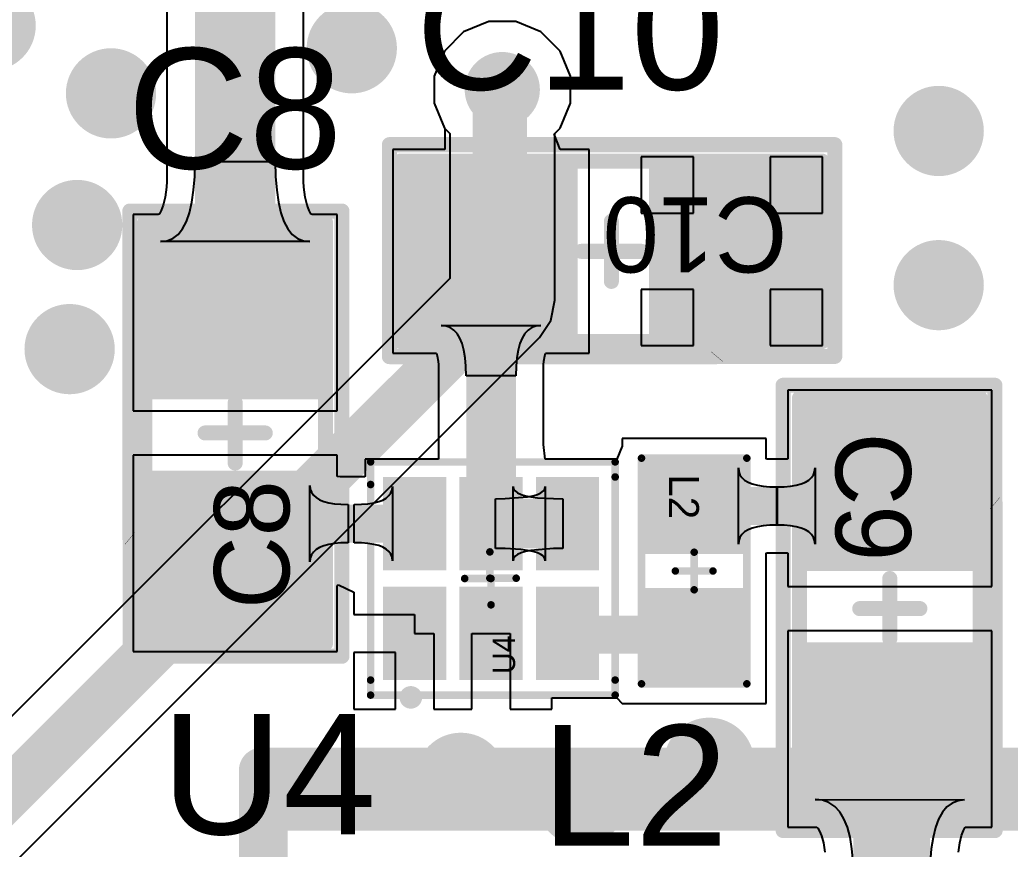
# Model space of a CAD drawing. Header units: millimetres. Extents: x -0.02 to 2.02, y -0.29 to 0.8.
# Drawn here: x 1.6169 to 1.876, y 0.3182 to 0.5353 of the extents above; entities that cross this region are included whole.
import ezdxf

# ---------------------------------------------------------------- set-up
doc = ezdxf.new("R2010")
doc.units = ezdxf.units.MM
doc.header["$MEASUREMENT"] = 0
for name, color, linetype in [('BottomLayer', 5, 'Continuous'), ('Mechanical3', 76, 'Continuous'), ('Mechanical5', 56, 'Continuous'), ('TopLayer', 1, 'Continuous'), ('TopOverlay', 2, 'Continuous'), ('TopPaste', 8, 'Continuous'), ('TopSolder', 216, 'Continuous'), ('ViaHoleLayer', 16, 'Continuous')]:
    doc.layers.add(name, color=color, linetype=linetype)
doc.styles.add('Arial', font='arial.ttf', dxfattribs={"height": 0.2})

# ---------------------------------------------------------------- blocks, each defined once
blk = doc.blocks.new('6_WFDFN_1')
at = {"layer": 'TopLayer'}
for points in [[(-0.02421, 0.02591), (-0.00453, 0.02591), (-0.00453, 0.01409), (-0.02421, 0.01409)], [(0.00453, 0.02591), (0.02421, 0.02591), (0.02421, 0.01409), (0.00453, 0.01409)], [(-0.02421, 0.00591), (-0.00453, 0.00591), (-0.00453, -0.00591), (-0.02421, -0.00591)], [(0.00453, 0.00591), (0.02421, 0.00591), (0.02421, -0.00591), (0.00453, -0.00591)], [(-0.02421, -0.01409), (-0.00453, -0.01409), (-0.00453, -0.02591), (-0.02421, -0.02591)], [(0.00453, -0.01409), (0.02421, -0.01409), (0.02421, -0.02591), (0.00453, -0.02591)]]:
    blk.add_hatch(color=1, dxfattribs=at).paths.add_polyline_path(points)
at = {"layer": 'TopPaste'}
for points in [[(-0.02421, 0.02591), (-0.00453, 0.02591), (-0.00453, 0.01409), (-0.02421, 0.01409)], [(0.00453, 0.02591), (0.02421, 0.02591), (0.02421, 0.01409), (0.00453, 0.01409)], [(-0.02421, 0.00591), (-0.00453, 0.00591), (-0.00453, -0.00591), (-0.02421, -0.00591)], [(0.00453, 0.00591), (0.02421, 0.00591), (0.02421, -0.00591), (0.00453, -0.00591)], [(-0.02421, -0.01409), (-0.00453, -0.01409), (-0.00453, -0.02591), (-0.02421, -0.02591)], [(0.00453, -0.01409), (0.02421, -0.01409), (0.02421, -0.02591), (0.00453, -0.02591)]]:
    blk.add_hatch(color=8, dxfattribs=at).paths.add_polyline_path(points)
at = {"layer": 'TopSolder'}
for points in [[(-0.02657, 0.02827), (-0.00217, 0.02827), (-0.00217, 0.01173), (-0.02657, 0.01173)], [(0.00217, 0.02827), (0.02657, 0.02827), (0.02657, 0.01173), (0.00217, 0.01173)], [(-0.02657, 0.00827), (-0.00217, 0.00827), (-0.00217, -0.00827), (-0.02657, -0.00827)], [(0.00217, 0.00827), (0.02657, 0.00827), (0.02657, -0.00827), (0.00217, -0.00827)], [(-0.02657, -0.01173), (-0.00217, -0.01173), (-0.00217, -0.02827), (-0.02657, -0.02827)], [(0.00217, -0.01173), (0.02657, -0.01173), (0.02657, -0.02827), (0.00217, -0.02827)]]:
    blk.add_hatch(color=216, dxfattribs=at).paths.add_polyline_path(points)
at = {"layer": 'Mechanical3', "const_width": 0.00197}
for points in [[(-0.03051, 0.0315), (0.03051, 0.0315)], [(-0.03051, 0.0315), (-0.03051, -0.03248)], [(0.03051, 0.0315), (0.03051, -0.03248)], [(0, 0.00689), (0, 0)], [(-0.00689, 0), (0, 0)], [(0.00008, 0.0003), (0.00008, -0.00659)], [(0.00008, 0.0003), (0.00697, 0.0003)], [(-0.03051, -0.03248), (0.03051, -0.03248)]]:
    blk.add_lwpolyline(points, dxfattribs=at)
at = {"layer": 'Mechanical3', "const_width": 0.000984}
for points in [[(-0.031, 0.0315, 1), (-0.03002, 0.0315, 1)], [(-0.031, 0.0315, 1), (-0.03002, 0.0315, 1)], [(0.03002, 0.0315, 1), (0.031, 0.0315, 1)], [(0.03002, 0.0315, 1), (0.031, 0.0315, 1)], [(-0.00049, 0.00689, 1), (0.00049, 0.00689, 1)], [(-0.00738, 0, 1), (-0.0064, 0, 1)], [(-0.00049, 0, 1), (0.00049, 0, 1)], [(-0.00049, 0, 1), (0.00049, 0, 1)], [(-0.00041, 0.0003, 1), (0.00058, 0.0003, 1)], [(-0.00041, 0.0003, 1), (0.00058, 0.0003, 1)], [(0.00648, 0.0003, 1), (0.00747, 0.0003, 1)], [(-0.00041, -0.00659, 1), (0.00058, -0.00659, 1)], [(-0.031, -0.03248, 1), (-0.03002, -0.03248, 1)], [(-0.031, -0.03248, 1), (-0.03002, -0.03248, 1)], [(0.03002, -0.03248, 1), (0.031, -0.03248, 1)], [(0.03002, -0.03248, 1), (0.031, -0.03248, 1)]]:
    blk.add_lwpolyline(points, format="xyb", close=True, dxfattribs=at)
at = {"layer": 'Mechanical5', "const_width": 0.00197}
for points in [[(-0.03051, 0.0315), (0.03051, 0.0315)], [(-0.03051, 0.0315), (-0.03051, -0.03248)], [(0.03051, 0.0315), (0.03051, -0.03248)], [(-0.03051, -0.03248), (0.03051, -0.03248)]]:
    blk.add_lwpolyline(points, dxfattribs=at)
at = {"layer": 'Mechanical5', "const_width": 0.000984}
for points in [[(-0.031, 0.0315, 1), (-0.03002, 0.0315, 1)], [(-0.031, 0.0315, 1), (-0.03002, 0.0315, 1)], [(0.03002, 0.0315, 1), (0.031, 0.0315, 1)], [(0.03002, 0.0315, 1), (0.031, 0.0315, 1)], [(-0.031, -0.03248, 1), (-0.03002, -0.03248, 1)], [(-0.031, -0.03248, 1), (-0.03002, -0.03248, 1)], [(0.03002, -0.03248, 1), (0.031, -0.03248, 1)], [(0.03002, -0.03248, 1), (0.031, -0.03248, 1)]]:
    blk.add_lwpolyline(points, format="xyb", close=True, dxfattribs=at)
at = {"layer": 'TopOverlay', "const_width": 0.00197}
for points in [[(-0.02657, 0.0315), (0.02461, 0.0315)], [(-0.02657, -0.03248), (0.02657, -0.03248)]]:
    blk.add_lwpolyline(points, dxfattribs=at)
at = {"layer": 'TopOverlay'}
for points, const_width in [([(-0.02707, 0.0315, 1), (-0.02608, 0.0315, 1)], 0.000984), ([(0.02411, 0.0315, 1), (0.0251, 0.0315, 1)], 0.000984), ([(-0.03012, 0.02098, 1), (-0.03209, 0.02098, 1)], 0.00394), ([(-0.03307, 0.02098, 1), (-0.0311, 0.02098, 1)], 0.00197), ([(-0.0311, 0.02098, 1), (-0.02913, 0.02098, 1)], 0.00197), ([(-0.02707, -0.03248, 1), (-0.02608, -0.03248, 1)], 0.000984), ([(0.02608, -0.03248, 1), (0.02707, -0.03248, 1)], 0.000984)]:
    blk.add_lwpolyline(points, format="xyb", close=True, dxfattribs=dict(at, const_width=const_width))
at = {"layer": 'Mechanical5'}
blk.add_text('U4', height=0.005906, dxfattribs=at).set_placement((-0.025, -0.0063))
blk = doc.blocks.new('CONN_SMA_2')
at = {"layer": 'Mechanical3', "const_width": 0.01181}
for points in [[(-0.16437, 0.16535), (0.16437, 0.16535)], [(-0.16437, -0.16437), (-0.16437, 0.16535)]]:
    blk.add_lwpolyline(points, dxfattribs=at)
at = {"layer": 'Mechanical3', "const_width": 0.00591}
blk.add_lwpolyline([(-0.16732, 0.16535, 1), (-0.16142, 0.16535, 1)], format="xyb", close=True, dxfattribs=at)
blk.add_lwpolyline([(-0.16732, 0.16535, 1), (-0.16142, 0.16535, 1)], format="xyb", close=True, dxfattribs=at)
at = {"layer": 'Mechanical5', "const_width": 0.01181}
for points in [[(-0.16535, 0.1752), (0.16437, 0.1752)], [(-0.16535, -0.44882), (-0.16535, 0.1752)]]:
    blk.add_lwpolyline(points, dxfattribs=at)
at = {"layer": 'Mechanical5', "const_width": 0.00591}
blk.add_lwpolyline([(-0.16831, 0.1752, 1), (-0.1624, 0.1752, 1)], format="xyb", close=True, dxfattribs=at)
blk.add_lwpolyline([(-0.16831, 0.1752, 1), (-0.1624, 0.1752, 1)], format="xyb", close=True, dxfattribs=at)
blk = doc.blocks.new('IND_0402_3')
at = {"layer": 'TopLayer'}
for points in [[(-0.02764, 0.01181), (-0.00638, 0.01181), (-0.00638, -0.01181), (-0.02764, -0.01181)], [(0.00638, 0.01181), (0.02764, 0.01181), (0.02764, -0.01181), (0.00638, -0.01181)]]:
    blk.add_hatch(color=1, dxfattribs=at).paths.add_polyline_path(points)
at = {"layer": 'TopPaste'}
for points in [[(-0.02764, 0.01181), (-0.00638, 0.01181), (-0.00638, -0.01181), (-0.02764, -0.01181)], [(0.00638, 0.01181), (0.02764, 0.01181), (0.02764, -0.01181), (0.00638, -0.01181)]]:
    blk.add_hatch(color=8, dxfattribs=at).paths.add_polyline_path(points)
at = {"layer": 'TopSolder'}
for points in [[(-0.02961, 0.01378), (-0.00441, 0.01378), (-0.00441, -0.01378), (-0.02961, -0.01378)], [(0.00441, 0.01378), (0.02961, 0.01378), (0.02961, -0.01378), (0.00441, -0.01378)]]:
    blk.add_hatch(color=216, dxfattribs=at).paths.add_polyline_path(points)
at = {"layer": 'Mechanical3', "const_width": 0.00197}
for points in [[(-0.02953, -0.01378), (-0.02953, 0.01378)], [(0.02953, 0.01378), (-0.02953, 0.01378)], [(0.02953, -0.01378), (0.02953, 0.01378)], [(0, -0.00492), (0, 0.00492)], [(0.00492, 0), (-0.00492, 0)], [(0.02953, -0.01378), (-0.02953, -0.01378)]]:
    blk.add_lwpolyline(points, dxfattribs=at)
at = {"layer": 'Mechanical3', "const_width": 0.000984}
for points in [[(-0.03002, 0.01378, 1), (-0.02904, 0.01378, 1)], [(-0.03002, 0.01378, 1), (-0.02904, 0.01378, 1)], [(0.02904, 0.01378, 1), (0.03002, 0.01378, 1)], [(0.02904, 0.01378, 1), (0.03002, 0.01378, 1)], [(-0.00049, 0.00492, 1), (0.00049, 0.00492, 1)], [(-0.00541, 0, 1), (-0.00443, 0, 1)], [(0.00443, 0, 1), (0.00541, 0, 1)], [(-0.00049, -0.00492, 1), (0.00049, -0.00492, 1)], [(-0.03002, -0.01378, 1), (-0.02904, -0.01378, 1)], [(-0.03002, -0.01378, 1), (-0.02904, -0.01378, 1)], [(0.02904, -0.01378, 1), (0.03002, -0.01378, 1)], [(0.02904, -0.01378, 1), (0.03002, -0.01378, 1)]]:
    blk.add_lwpolyline(points, format="xyb", close=True, dxfattribs=at)
at = {"layer": 'Mechanical5', "const_width": 0.00197}
for points in [[(0.02953, 0.01378), (-0.02953, 0.01378)], [(-0.02953, -0.01378), (-0.02953, 0.01378)], [(0.02953, -0.01378), (0.02953, 0.01378)], [(0.02953, -0.01378), (-0.02953, -0.01378)]]:
    blk.add_lwpolyline(points, dxfattribs=at)
at = {"layer": 'Mechanical5', "const_width": 0.000984}
for points in [[(-0.03002, 0.01378, 1), (-0.02904, 0.01378, 1)], [(-0.03002, 0.01378, 1), (-0.02904, 0.01378, 1)], [(0.02904, 0.01378, 1), (0.03002, 0.01378, 1)], [(0.02904, 0.01378, 1), (0.03002, 0.01378, 1)], [(-0.03002, -0.01378, 1), (-0.02904, -0.01378, 1)], [(-0.03002, -0.01378, 1), (-0.02904, -0.01378, 1)], [(0.02904, -0.01378, 1), (0.03002, -0.01378, 1)], [(0.02904, -0.01378, 1), (0.03002, -0.01378, 1)]]:
    blk.add_lwpolyline(points, format="xyb", close=True, dxfattribs=at)
at = {"layer": 'Mechanical5'}
blk.add_text('L2', height=0.007874, dxfattribs=at).set_placement((-0.02528, -0.00663))
blk = doc.blocks.new('CAP_CER_0603_4')
at = {"layer": 'TopLayer'}
for points in [[(-0.0502, 0.01969), (-0.0128, 0.01969), (-0.0128, -0.01969), (-0.0502, -0.01969)], [(0.0128, 0.01969), (0.0502, 0.01969), (0.0502, -0.01969), (0.0128, -0.01969)]]:
    blk.add_hatch(color=1, dxfattribs=at).paths.add_polyline_path(points)
at = {"layer": 'TopPaste'}
for points in [[(-0.0502, 0.01969), (-0.0128, 0.01969), (-0.0128, -0.01969), (-0.0502, -0.01969)], [(0.0128, 0.01969), (0.0502, 0.01969), (0.0502, -0.01969), (0.0128, -0.01969)]]:
    blk.add_hatch(color=8, dxfattribs=at).paths.add_polyline_path(points)
at = {"layer": 'TopSolder'}
for points in [[(0.0088, 0.02369), (0.0542, 0.02369), (0.0542, -0.02369), (0.0088, -0.02369)], [(-0.05315, 0.02264), (-0.00984, 0.02264), (-0.00984, -0.02264), (-0.05315, -0.02264)]]:
    blk.add_hatch(color=216, dxfattribs=at).paths.add_polyline_path(points)
at = {"layer": 'Mechanical3', "const_width": 0.00394}
for points in [[(0.05512, 0.02362), (-0.05512, 0.02362)], [(-0.05512, 0.02362), (-0.05512, -0.02362)], [(0.05512, 0.02362), (0.05512, -0.02362)], [(0, 0.00787), (0, -0.00787)], [(0.00787, 0), (-0.00787, 0)], [(0.05512, -0.02362), (-0.05512, -0.02362)]]:
    blk.add_lwpolyline(points, dxfattribs=at)
at = {"layer": 'Mechanical3', "const_width": 0.00197}
for points in [[(-0.0561, 0.02362, 1), (-0.05413, 0.02362, 1)], [(-0.0561, 0.02362, 1), (-0.05413, 0.02362, 1)], [(0.05413, 0.02362, 1), (0.0561, 0.02362, 1)], [(0.05413, 0.02362, 1), (0.0561, 0.02362, 1)], [(-0.00098, 0.00787, 1), (0.00098, 0.00787, 1)], [(-0.00886, 0, 1), (-0.00689, 0, 1)], [(0.00689, 0, 1), (0.00886, 0, 1)], [(-0.00098, -0.00787, 1), (0.00098, -0.00787, 1)], [(-0.0561, -0.02362, 1), (-0.05413, -0.02362, 1)], [(-0.0561, -0.02362, 1), (-0.05413, -0.02362, 1)], [(0.05413, -0.02362, 1), (0.0561, -0.02362, 1)], [(0.05413, -0.02362, 1), (0.0561, -0.02362, 1)]]:
    blk.add_lwpolyline(points, format="xyb", close=True, dxfattribs=at)
at = {"layer": 'Mechanical5', "const_width": 0.00394}
for points in [[(0.05512, 0.02362), (-0.05512, 0.02362)], [(-0.05512, 0.02362), (-0.05512, -0.02362)], [(0.05512, 0.02362), (0.05512, -0.02362)], [(0.05512, -0.02362), (-0.05512, -0.02362)]]:
    blk.add_lwpolyline(points, dxfattribs=at)
at = {"layer": 'Mechanical5', "const_width": 0.00197}
for points in [[(-0.0561, 0.02362, 1), (-0.05413, 0.02362, 1)], [(-0.0561, 0.02362, 1), (-0.05413, 0.02362, 1)], [(0.05413, 0.02362, 1), (0.0561, 0.02362, 1)], [(0.05413, 0.02362, 1), (0.0561, 0.02362, 1)], [(-0.0561, -0.02362, 1), (-0.05413, -0.02362, 1)], [(-0.0561, -0.02362, 1), (-0.05413, -0.02362, 1)], [(0.05413, -0.02362, 1), (0.0561, -0.02362, 1)], [(0.05413, -0.02362, 1), (0.0561, -0.02362, 1)]]:
    blk.add_lwpolyline(points, format="xyb", close=True, dxfattribs=at)
at = {"layer": 'TopOverlay', "const_width": 0.00394}
for points in [[(-0.05844, 0.0275), (-0.05844, -0.02792)], [(-0.02761, 0.0275), (-0.05844, 0.0275)], [(-0.02756, 0.02756), (-0.02761, 0.0275)], [(0.02756, 0.02756), (-0.02756, 0.02756)], [(0.05807, 0.02756), (0.02756, 0.02756)], [(0.05807, 0.02756), (0.05807, -0.02792)], [(0.05807, -0.02792), (-0.05844, -0.02792)]]:
    blk.add_lwpolyline(points, dxfattribs=at)
at = {"layer": 'TopOverlay', "const_width": 0.00197}
for points in [[(-0.05943, 0.0275, 1), (-0.05746, 0.0275, 1)], [(-0.05943, 0.0275, 1), (-0.05746, 0.0275, 1)], [(-0.0286, 0.0275, 1), (-0.02663, 0.0275, 1)], [(-0.0286, 0.0275, 1), (-0.02663, 0.0275, 1)], [(-0.02854, 0.02756, 1), (-0.02657, 0.02756, 1)], [(-0.02854, 0.02756, 1), (-0.02657, 0.02756, 1)], [(0.02657, 0.02756, 1), (0.02854, 0.02756, 1)], [(0.02657, 0.02756, 1), (0.02854, 0.02756, 1)], [(0.05709, 0.02756, 1), (0.05906, 0.02756, 1)], [(0.05709, 0.02756, 1), (0.05906, 0.02756, 1)], [(-0.05943, -0.02792, 1), (-0.05746, -0.02792, 1)], [(-0.05943, -0.02792, 1), (-0.05746, -0.02792, 1)], [(0.05709, -0.02792, 1), (0.05906, -0.02792, 1)], [(0.05709, -0.02792, 1), (0.05906, -0.02792, 1)]]:
    blk.add_lwpolyline(points, format="xyb", close=True, dxfattribs=at)
at = {"layer": 'Mechanical5'}
blk.add_text('C10', height=0.019685, dxfattribs=at).set_placement((-0.04605, -0.01417))
blk = doc.blocks.new('CAP_CER_0603_5')
at = {"layer": 'TopLayer'}
for points in [[(-0.0502, 0.01969), (-0.0128, 0.01969), (-0.0128, -0.01969), (-0.0502, -0.01969)], [(0.0128, 0.01969), (0.0502, 0.01969), (0.0502, -0.01969), (0.0128, -0.01969)]]:
    blk.add_hatch(color=1, dxfattribs=at).paths.add_polyline_path(points)
at = {"layer": 'TopPaste'}
for points in [[(-0.0502, 0.01969), (-0.0128, 0.01969), (-0.0128, -0.01969), (-0.0502, -0.01969)], [(0.0128, 0.01969), (0.0502, 0.01969), (0.0502, -0.01969), (0.0128, -0.01969)]]:
    blk.add_hatch(color=8, dxfattribs=at).paths.add_polyline_path(points)
at = {"layer": 'TopSolder'}
for points in [[(0.0088, 0.02369), (0.0542, 0.02369), (0.0542, -0.02369), (0.0088, -0.02369)], [(-0.05315, 0.02264), (-0.00984, 0.02264), (-0.00984, -0.02264), (-0.05315, -0.02264)]]:
    blk.add_hatch(color=216, dxfattribs=at).paths.add_polyline_path(points)
at = {"layer": 'Mechanical3', "const_width": 0.00394}
for points in [[(0.05512, 0.02362), (-0.05512, 0.02362)], [(-0.05512, -0.02362), (-0.05512, 0.02362)], [(0.05512, -0.02362), (0.05512, 0.02362)], [(0, -0.00787), (0, 0.00787)], [(0.00787, 0), (-0.00787, 0)], [(0.05512, -0.02362), (-0.05512, -0.02362)]]:
    blk.add_lwpolyline(points, dxfattribs=at)
at = {"layer": 'Mechanical3', "const_width": 0.00197}
for points in [[(-0.0561, 0.02362, 1), (-0.05413, 0.02362, 1)], [(-0.0561, 0.02362, 1), (-0.05413, 0.02362, 1)], [(0.05413, 0.02362, 1), (0.0561, 0.02362, 1)], [(0.05413, 0.02362, 1), (0.0561, 0.02362, 1)], [(-0.00098, 0.00787, 1), (0.00098, 0.00787, 1)], [(-0.00886, 0, 1), (-0.00689, 0, 1)], [(0.00689, 0, 1), (0.00886, 0, 1)], [(-0.00098, -0.00787, 1), (0.00098, -0.00787, 1)], [(-0.0561, -0.02362, 1), (-0.05413, -0.02362, 1)], [(-0.0561, -0.02362, 1), (-0.05413, -0.02362, 1)], [(0.05413, -0.02362, 1), (0.0561, -0.02362, 1)], [(0.05413, -0.02362, 1), (0.0561, -0.02362, 1)]]:
    blk.add_lwpolyline(points, format="xyb", close=True, dxfattribs=at)
at = {"layer": 'Mechanical5', "const_width": 0.00394}
for points in [[(0.05512, 0.02362), (-0.05512, 0.02362)], [(-0.05512, -0.02362), (-0.05512, 0.02362)], [(0.05512, -0.02362), (0.05512, 0.02362)], [(0.05512, -0.02362), (-0.05512, -0.02362)]]:
    blk.add_lwpolyline(points, dxfattribs=at)
at = {"layer": 'Mechanical5', "const_width": 0.00197}
for points in [[(-0.0561, 0.02362, 1), (-0.05413, 0.02362, 1)], [(-0.0561, 0.02362, 1), (-0.05413, 0.02362, 1)], [(0.05413, 0.02362, 1), (0.0561, 0.02362, 1)], [(0.05413, 0.02362, 1), (0.0561, 0.02362, 1)], [(-0.0561, -0.02362, 1), (-0.05413, -0.02362, 1)], [(-0.0561, -0.02362, 1), (-0.05413, -0.02362, 1)], [(0.05413, -0.02362, 1), (0.0561, -0.02362, 1)], [(0.05413, -0.02362, 1), (0.0561, -0.02362, 1)]]:
    blk.add_lwpolyline(points, format="xyb", close=True, dxfattribs=at)
at = {"layer": 'TopOverlay', "const_width": 0.00394}
for points in [[(-0.05844, -0.02792), (-0.05844, 0.0275)], [(-0.02761, 0.0275), (-0.05844, 0.0275)], [(-0.02761, 0.0275), (-0.02756, 0.02756)], [(0.02756, 0.02756), (-0.02756, 0.02756)], [(0.05807, 0.02756), (0.02756, 0.02756)], [(0.05807, -0.02792), (0.05807, 0.02756)], [(0.05807, -0.02792), (-0.05844, -0.02792)]]:
    blk.add_lwpolyline(points, dxfattribs=at)
at = {"layer": 'TopOverlay', "const_width": 0.00197}
for points in [[(-0.05943, 0.0275, 1), (-0.05746, 0.0275, 1)], [(-0.05943, 0.0275, 1), (-0.05746, 0.0275, 1)], [(-0.0286, 0.0275, 1), (-0.02663, 0.0275, 1)], [(-0.0286, 0.0275, 1), (-0.02663, 0.0275, 1)], [(-0.02854, 0.02756, 1), (-0.02657, 0.02756, 1)], [(-0.02854, 0.02756, 1), (-0.02657, 0.02756, 1)], [(0.02657, 0.02756, 1), (0.02854, 0.02756, 1)], [(0.02657, 0.02756, 1), (0.02854, 0.02756, 1)], [(0.05709, 0.02756, 1), (0.05906, 0.02756, 1)], [(0.05709, 0.02756, 1), (0.05906, 0.02756, 1)], [(-0.05943, -0.02792, 1), (-0.05746, -0.02792, 1)], [(-0.05943, -0.02792, 1), (-0.05746, -0.02792, 1)], [(0.05709, -0.02792, 1), (0.05906, -0.02792, 1)], [(0.05709, -0.02792, 1), (0.05906, -0.02792, 1)]]:
    blk.add_lwpolyline(points, format="xyb", close=True, dxfattribs=at)
at = {"layer": 'Mechanical5'}
blk.add_text('C9', height=0.019685, dxfattribs=at).set_placement((-0.04605, -0.01418))
blk = doc.blocks.new('CAP_CER_0603_6')
at = {"layer": 'TopLayer'}
for points in [[(-0.0502, 0.01969), (-0.0128, 0.01969), (-0.0128, -0.01969), (-0.0502, -0.01969)], [(0.0128, 0.01969), (0.0502, 0.01969), (0.0502, -0.01969), (0.0128, -0.01969)]]:
    blk.add_hatch(color=1, dxfattribs=at).paths.add_polyline_path(points)
at = {"layer": 'TopPaste'}
for points in [[(-0.0502, 0.01969), (-0.0128, 0.01969), (-0.0128, -0.01969), (-0.0502, -0.01969)], [(0.0128, 0.01969), (0.0502, 0.01969), (0.0502, -0.01969), (0.0128, -0.01969)]]:
    blk.add_hatch(color=8, dxfattribs=at).paths.add_polyline_path(points)
at = {"layer": 'TopSolder'}
for points in [[(0.0088, 0.02369), (0.0542, 0.02369), (0.0542, -0.02369), (0.0088, -0.02369)], [(-0.05315, 0.02264), (-0.00984, 0.02264), (-0.00984, -0.02264), (-0.05315, -0.02264)]]:
    blk.add_hatch(color=216, dxfattribs=at).paths.add_polyline_path(points)
at = {"layer": 'Mechanical3', "const_width": 0.00394}
for points in [[(-0.05512, 0.02362), (0.05512, 0.02362)], [(-0.05512, 0.02362), (-0.05512, -0.02362)], [(0.05512, 0.02362), (0.05512, -0.02362)], [(0, 0.00787), (0, -0.00787)], [(-0.00787, 0), (0.00787, 0)], [(-0.05512, -0.02362), (0.05512, -0.02362)]]:
    blk.add_lwpolyline(points, dxfattribs=at)
at = {"layer": 'Mechanical3', "const_width": 0.00197}
for points in [[(-0.0561, 0.02362, 1), (-0.05413, 0.02362, 1)], [(-0.0561, 0.02362, 1), (-0.05413, 0.02362, 1)], [(0.05413, 0.02362, 1), (0.0561, 0.02362, 1)], [(0.05413, 0.02362, 1), (0.0561, 0.02362, 1)], [(-0.00098, 0.00787, 1), (0.00098, 0.00787, 1)], [(-0.00886, 0, 1), (-0.00689, 0, 1)], [(0.00689, 0, 1), (0.00886, 0, 1)], [(-0.00098, -0.00787, 1), (0.00098, -0.00787, 1)], [(-0.0561, -0.02362, 1), (-0.05413, -0.02362, 1)], [(-0.0561, -0.02362, 1), (-0.05413, -0.02362, 1)], [(0.05413, -0.02362, 1), (0.0561, -0.02362, 1)], [(0.05413, -0.02362, 1), (0.0561, -0.02362, 1)]]:
    blk.add_lwpolyline(points, format="xyb", close=True, dxfattribs=at)
at = {"layer": 'Mechanical5', "const_width": 0.00394}
for points in [[(-0.05512, 0.02362), (0.05512, 0.02362)], [(-0.05512, 0.02362), (-0.05512, -0.02362)], [(0.05512, 0.02362), (0.05512, -0.02362)], [(-0.05512, -0.02362), (0.05512, -0.02362)]]:
    blk.add_lwpolyline(points, dxfattribs=at)
at = {"layer": 'Mechanical5', "const_width": 0.00197}
for points in [[(-0.0561, 0.02362, 1), (-0.05413, 0.02362, 1)], [(-0.0561, 0.02362, 1), (-0.05413, 0.02362, 1)], [(0.05413, 0.02362, 1), (0.0561, 0.02362, 1)], [(0.05413, 0.02362, 1), (0.0561, 0.02362, 1)], [(-0.0561, -0.02362, 1), (-0.05413, -0.02362, 1)], [(-0.0561, -0.02362, 1), (-0.05413, -0.02362, 1)], [(0.05413, -0.02362, 1), (0.0561, -0.02362, 1)], [(0.05413, -0.02362, 1), (0.0561, -0.02362, 1)]]:
    blk.add_lwpolyline(points, format="xyb", close=True, dxfattribs=at)
at = {"layer": 'TopOverlay', "const_width": 0.00394}
for points in [[(-0.05844, 0.0275), (-0.05844, -0.02792)], [(-0.05844, 0.0275), (-0.02761, 0.0275)], [(-0.02756, 0.02756), (-0.02761, 0.0275)], [(-0.02756, 0.02756), (0.02756, 0.02756)], [(0.02756, 0.02756), (0.05807, 0.02756)], [(0.05807, 0.02756), (0.05807, -0.02792)], [(-0.05844, -0.02792), (0.05807, -0.02792)]]:
    blk.add_lwpolyline(points, dxfattribs=at)
at = {"layer": 'TopOverlay', "const_width": 0.00197}
for points in [[(-0.05943, 0.0275, 1), (-0.05746, 0.0275, 1)], [(-0.05943, 0.0275, 1), (-0.05746, 0.0275, 1)], [(-0.0286, 0.0275, 1), (-0.02663, 0.0275, 1)], [(-0.0286, 0.0275, 1), (-0.02663, 0.0275, 1)], [(-0.02854, 0.02756, 1), (-0.02657, 0.02756, 1)], [(-0.02854, 0.02756, 1), (-0.02657, 0.02756, 1)], [(0.02657, 0.02756, 1), (0.02854, 0.02756, 1)], [(0.02657, 0.02756, 1), (0.02854, 0.02756, 1)], [(0.05709, 0.02756, 1), (0.05906, 0.02756, 1)], [(0.05709, 0.02756, 1), (0.05906, 0.02756, 1)], [(-0.05943, -0.02792, 1), (-0.05746, -0.02792, 1)], [(-0.05943, -0.02792, 1), (-0.05746, -0.02792, 1)], [(0.05709, -0.02792, 1), (0.05906, -0.02792, 1)], [(0.05709, -0.02792, 1), (0.05906, -0.02792, 1)]]:
    blk.add_lwpolyline(points, format="xyb", close=True, dxfattribs=at)
at = {"layer": 'Mechanical5'}
blk.add_text('C8', height=0.019685, dxfattribs=at).set_placement((-0.04605, -0.01417))

msp = doc.modelspace()

# ---------------------------------------------------------------- hatches: boundary and pattern name
at = {"layer": 'BottomLayer'}
h = msp.add_hatch(color=5, dxfattribs=at)
edge = h.paths.add_edge_path()
edge.add_arc((1.60925, 0.53375), 0.01181, 0, 360)
h = msp.add_hatch(color=5, dxfattribs=at)
edge = h.paths.add_edge_path()
edge.add_arc((1.70374, 0.52784), 0.01181, 0, 360)
h = msp.add_hatch(color=5, dxfattribs=at)
edge = h.paths.add_edge_path()
edge.add_arc((1.64075, 0.51603), 0.01181, 0, 360)
h = msp.add_hatch(color=5, dxfattribs=at)
edge = h.paths.add_edge_path()
edge.add_arc((1.74311, 0.51702), 0.00984, 0, 360)
h = msp.add_hatch(color=5, dxfattribs=at)
edge = h.paths.add_edge_path()
edge.add_arc((1.85728, 0.50619), 0.01181, 0, 360)
h = msp.add_hatch(color=5, dxfattribs=at)
edge = h.paths.add_edge_path()
edge.add_arc((1.63189, 0.48158), 0.01181, 0, 360)
h = msp.add_hatch(color=5, dxfattribs=at)
edge = h.paths.add_edge_path()
edge.add_arc((1.85728, 0.46584), 0.01181, 0, 360)
h = msp.add_hatch(color=5, dxfattribs=at)
edge = h.paths.add_edge_path()
edge.add_arc((1.62992, 0.4491), 0.01181, 0, 360)
h = msp.add_hatch(color=5, dxfattribs=at)
edge = h.paths.add_edge_path()
edge.add_arc((1.79724, 0.34084), 0.01181, 0, 360)
h = msp.add_hatch(color=5, dxfattribs=at)
edge = h.paths.add_edge_path()
edge.add_arc((1.73228, 0.3369), 0.01181, 0, 360)
h = msp.add_hatch(color=5, dxfattribs=at)
edge = h.paths.add_edge_path()
edge.add_arc((1.76378, 0.33099), 0.01181, 0, 360)
at = {"layer": 'TopLayer'}
h = msp.add_hatch(color=1, dxfattribs=at)
edge = h.paths.add_edge_path()
edge.add_arc((1.60925, 0.53375), 0.01181, 0, 360)
h = msp.add_hatch(color=1, dxfattribs=at)
edge = h.paths.add_edge_path()
edge.add_arc((1.70374, 0.52784), 0.01181, 0, 360)
h = msp.add_hatch(color=1, dxfattribs=at)
edge = h.paths.add_edge_path()
edge.add_arc((1.64075, 0.51603), 0.01181, 0, 360)
h = msp.add_hatch(color=1, dxfattribs=at)
edge = h.paths.add_edge_path()
edge.add_arc((1.74311, 0.51702), 0.00984, 0, 360)
h = msp.add_hatch(color=1, dxfattribs=at)
edge = h.paths.add_edge_path()
edge.add_arc((1.85728, 0.50619), 0.01181, 0, 360)
h = msp.add_hatch(color=1, dxfattribs=at)
edge = h.paths.add_edge_path()
edge.add_arc((1.63189, 0.48158), 0.01181, 0, 360)
h = msp.add_hatch(color=1, dxfattribs=at)
edge = h.paths.add_edge_path()
edge.add_arc((1.85728, 0.46584), 0.01181, 0, 360)
h = msp.add_hatch(color=1, dxfattribs=at)
edge = h.paths.add_edge_path()
edge.add_arc((1.62992, 0.4491), 0.01181, 0, 360)
h = msp.add_hatch(color=1, dxfattribs=at)
edge = h.paths.add_edge_path()
edge.add_arc((1.79724, 0.34084), 0.01181, 0, 360)
h = msp.add_hatch(color=1, dxfattribs=at)
edge = h.paths.add_edge_path()
edge.add_arc((1.73228, 0.3369), 0.01181, 0, 360)
h = msp.add_hatch(color=1, dxfattribs=at)
edge = h.paths.add_edge_path()
edge.add_arc((1.76378, 0.33099), 0.01181, 0, 360)
at = {"layer": 'ViaHoleLayer'}
h = msp.add_hatch(color=16, dxfattribs=at)
edge = h.paths.add_edge_path()
edge.add_arc((1.70374, 0.52784), 0.00591, 0, 360)
h = msp.add_hatch(color=16, dxfattribs=at)
edge = h.paths.add_edge_path()
edge.add_arc((1.64075, 0.51603), 0.00591, 0, 360)
h = msp.add_hatch(color=16, dxfattribs=at)
edge = h.paths.add_edge_path()
edge.add_arc((1.74311, 0.51702), 0.00591, 0, 360)
h = msp.add_hatch(color=16, dxfattribs=at)
edge = h.paths.add_edge_path()
edge.add_arc((1.85728, 0.50619), 0.00591, 0, 360)
h = msp.add_hatch(color=16, dxfattribs=at)
edge = h.paths.add_edge_path()
edge.add_arc((1.63189, 0.48158), 0.00591, 0, 360)
h = msp.add_hatch(color=16, dxfattribs=at)
edge = h.paths.add_edge_path()
edge.add_arc((1.85728, 0.46584), 0.00591, 0, 360)
h = msp.add_hatch(color=16, dxfattribs=at)
edge = h.paths.add_edge_path()
edge.add_arc((1.62992, 0.4491), 0.00591, 0, 360)
h = msp.add_hatch(color=16, dxfattribs=at)
edge = h.paths.add_edge_path()
edge.add_arc((1.79724, 0.34084), 0.00591, 0, 360)
h = msp.add_hatch(color=16, dxfattribs=at)
edge = h.paths.add_edge_path()
edge.add_arc((1.73228, 0.3369), 0.00591, 0, 360)
h = msp.add_hatch(color=16, dxfattribs=at)
edge = h.paths.add_edge_path()
edge.add_arc((1.76378, 0.33099), 0.00591, 0, 360)

# ---------------------------------------------------------------- linework, layer by layer
at = {"layer": 'BottomLayer'}
for p, q in [((1.73956, 0.53486), (1.733, 0.53214)), ((1.74666, 0.53486), (1.73956, 0.53486)), ((1.75322, 0.53214), (1.74666, 0.53486)), ((1.733, 0.53214), (1.72798, 0.52712)), ((1.75824, 0.52712), (1.75322, 0.53214)), ((1.72798, 0.52712), (1.72527, 0.52057)), ((1.76095, 0.52057), (1.75824, 0.52712)), ((1.72527, 0.52057), (1.72527, 0.51347)), ((1.76095, 0.51347), (1.76095, 0.52057)), ((1.72527, 0.51347), (1.72798, 0.50691)), ((1.75824, 0.50691), (1.76095, 0.51347)), ((1.72798, 0.50691), (1.72935, 0.50555)), ((1.72935, 0.50555), (1.72935, 0.4676)), ((1.75688, 0.50555), (1.75824, 0.50691)), ((1.75688, 0.4619), (1.75688, 0.50555)), ((1.72935, 0.4676), (1.57688, 0.31514)), ((1.75583, 0.45663), (1.75688, 0.4619)), ((1.75284, 0.45217), (1.75583, 0.45663)), ((1.60038, 0.2997), (1.75284, 0.45217))]:
    msp.add_line(p, q, dxfattribs=at)
at = {"layer": 'BottomLayer', "const_width": 0.013}
for points in [[(1.74311, 0.4619), (1.74311, 0.51702)], [(1.58661, 0.3054), (1.74311, 0.4619)]]:
    msp.add_lwpolyline(points, dxfattribs=at)
at = {"layer": 'BottomLayer', "const_width": 0.0065}
for points in [[(1.73986, 0.51702, 1), (1.74636, 0.51702, 1)], [(1.73986, 0.4619, 1), (1.74636, 0.4619, 1)], [(1.73986, 0.4619, 1), (1.74636, 0.4619, 1)]]:
    msp.add_lwpolyline(points, format="xyb", close=True, dxfattribs=at)
at = {"layer": 'TopLayer'}
for p, q in [((1.69107, 0.49301), (1.69107, 0.55542)), ((1.65539, 0.54891), (1.65539, 0.493)), ((1.73956, 0.53486), (1.733, 0.53214)), ((1.74666, 0.53486), (1.73956, 0.53486)), ((1.75322, 0.53214), (1.74666, 0.53486)), ((1.733, 0.53214), (1.72798, 0.52712)), ((1.75824, 0.52712), (1.75322, 0.53214)), ((1.72798, 0.52712), (1.72527, 0.52057)), ((1.76095, 0.52057), (1.75824, 0.52712)), ((1.72527, 0.52057), (1.72527, 0.51347)), ((1.76095, 0.51347), (1.76095, 0.52057)), ((1.72527, 0.51347), (1.72798, 0.50691)), ((1.75824, 0.50691), (1.76095, 0.51347)), ((1.72798, 0.50691), (1.72807, 0.50683)), ((1.72807, 0.50683), (1.72807, 0.50138)), ((1.75671, 0.50538), (1.75824, 0.50691)), ((1.75828, 0.50138), (1.75671, 0.50538)), ((1.72807, 0.50138), (1.71446, 0.50138)), ((1.71446, 0.50138), (1.71446, 0.44801)), ((1.76586, 0.50138), (1.75828, 0.50138)), ((1.76586, 0.44801), (1.76586, 0.50138)), ((1.66264, 0.49424), (1.66273, 0.49823)), ((1.66273, 0.49823), (1.68373, 0.49823)), ((1.68373, 0.49823), (1.68382, 0.49424)), ((1.79315, 0.49938), (1.77945, 0.49938)), ((1.77945, 0.49938), (1.77945, 0.48469)), ((1.79315, 0.48469), (1.79315, 0.49938)), ((1.82685, 0.49938), (1.81315, 0.49938)), ((1.81315, 0.49938), (1.81315, 0.48469)), ((1.82685, 0.48469), (1.82685, 0.49938)), ((1.65539, 0.493), (1.65527, 0.49145)), ((1.66237, 0.49067), (1.66264, 0.49424)), ((1.68382, 0.49424), (1.68409, 0.49067)), ((1.69119, 0.49145), (1.69107, 0.49301)), ((1.65527, 0.49145), (1.65489, 0.48884)), ((1.66191, 0.48752), (1.66237, 0.49067)), ((1.68409, 0.49067), (1.68454, 0.48752)), ((1.69157, 0.48884), (1.69119, 0.49145)), ((1.65489, 0.48884), (1.65442, 0.4868)), ((1.66128, 0.48479), (1.66191, 0.48752)), ((1.68454, 0.48752), (1.68518, 0.48479)), ((1.69204, 0.4868), (1.69157, 0.48884)), ((1.65347, 0.48453), (1.65336, 0.48439)), ((1.65391, 0.48535), (1.65347, 0.48453)), ((1.65442, 0.4868), (1.65391, 0.48535)), ((1.66046, 0.48248), (1.66128, 0.48479)), ((1.68518, 0.48479), (1.686, 0.48248)), ((1.69255, 0.48535), (1.69204, 0.4868)), ((1.69299, 0.48453), (1.69255, 0.48535)), ((1.6931, 0.48439), (1.69299, 0.48453)), ((1.77945, 0.48469), (1.79315, 0.48469)), ((1.81315, 0.48469), (1.82685, 0.48469)), ((1.65309, 0.48435), (1.64654, 0.48435)), ((1.64654, 0.48435), (1.64654, 0.47732)), ((1.65336, 0.48439), (1.65309, 0.48435)), ((1.65947, 0.48059), (1.66046, 0.48248)), ((1.686, 0.48248), (1.68699, 0.48059)), ((1.69337, 0.48435), (1.6931, 0.48439)), ((1.69991, 0.48435), (1.69337, 0.48435)), ((1.69991, 0.47732), (1.69991, 0.48435)), ((1.65829, 0.47912), (1.65947, 0.48059)), ((1.68699, 0.48059), (1.68817, 0.47912)), ((1.64654, 0.47732), (1.64653, 0.47723)), ((1.64653, 0.47723), (1.64654, 0.47715)), ((1.64654, 0.47715), (1.64654, 0.43295)), ((1.65366, 0.47723), (1.65539, 0.47744)), ((1.69279, 0.47723), (1.65366, 0.47723)), ((1.65539, 0.47744), (1.65693, 0.47807)), ((1.65693, 0.47807), (1.65829, 0.47912)), ((1.68817, 0.47912), (1.68953, 0.47807)), ((1.68953, 0.47807), (1.69107, 0.47744)), ((1.69107, 0.47744), (1.69279, 0.47723)), ((1.69993, 0.47723), (1.69991, 0.47732)), ((1.69991, 0.47715), (1.69993, 0.47723)), ((1.69991, 0.43295), (1.69991, 0.47715)), ((1.79315, 0.46469), (1.77945, 0.46469)), ((1.77945, 0.46469), (1.77945, 0.45001)), ((1.79315, 0.45001), (1.79315, 0.46469)), ((1.82685, 0.46469), (1.81315, 0.46469)), ((1.81315, 0.46469), (1.81315, 0.45001)), ((1.82685, 0.45001), (1.82685, 0.46469)), ((1.72839, 0.45512), (1.72716, 0.45525)), ((1.72716, 0.45525), (1.75316, 0.45525)), ((1.7295, 0.45472), (1.72839, 0.45512)), ((1.73047, 0.45407), (1.7295, 0.45472)), ((1.73132, 0.45315), (1.73047, 0.45407)), ((1.74984, 0.45407), (1.749, 0.45315)), ((1.75082, 0.45472), (1.74984, 0.45407)), ((1.75192, 0.45512), (1.75082, 0.45472)), ((1.75316, 0.45525), (1.75192, 0.45512)), ((1.73203, 0.45197), (1.73132, 0.45315)), ((1.73262, 0.45053), (1.73203, 0.45197)), ((1.74828, 0.45197), (1.7477, 0.45053)), ((1.749, 0.45315), (1.74828, 0.45197)), ((1.73307, 0.44882), (1.73262, 0.45053)), ((1.7334, 0.44685), (1.73307, 0.44882)), ((1.74724, 0.44882), (1.74692, 0.44685)), ((1.7477, 0.45053), (1.74724, 0.44882)), ((1.77945, 0.45001), (1.79315, 0.45001)), ((1.81315, 0.45001), (1.82685, 0.45001)), ((1.71446, 0.44801), (1.7259, 0.44801)), ((1.7259, 0.44801), (1.72609, 0.44731)), ((1.72609, 0.44731), (1.72631, 0.44596)), ((1.72631, 0.44596), (1.72639, 0.44502)), ((1.73359, 0.44462), (1.7334, 0.44685)), ((1.74692, 0.44685), (1.74672, 0.44462)), ((1.75392, 0.44502), (1.754, 0.44596)), ((1.754, 0.44596), (1.75423, 0.44731)), ((1.75423, 0.44731), (1.75441, 0.44801)), ((1.75441, 0.44801), (1.76586, 0.44801)), ((1.72639, 0.44502), (1.72639, 0.42028)), ((1.73366, 0.44213), (1.73359, 0.44462)), ((1.74672, 0.44462), (1.74666, 0.44213)), ((1.75392, 0.42415), (1.75392, 0.44502)), ((1.74666, 0.44213), (1.73366, 0.44213)), ((1.87117, 0.43839), (1.8178, 0.43839)), ((1.8178, 0.43839), (1.8178, 0.42036)), ((1.87117, 0.38698), (1.87117, 0.43839)), ((1.64654, 0.43295), (1.69991, 0.43295)), ((1.81212, 0.42567), (1.7745, 0.42567)), ((1.7745, 0.42567), (1.7745, 0.42368)), ((1.81212, 0.42035), (1.81212, 0.42567)), ((1.75437, 0.42029), (1.75392, 0.42415)), ((1.7745, 0.42368), (1.77306, 0.42028)), ((1.69991, 0.42136), (1.64654, 0.42136)), ((1.64654, 0.42136), (1.64654, 0.36996)), ((1.69991, 0.41575), (1.69991, 0.42136)), ((1.71429, 0.42028), (1.70725, 0.42028)), ((1.70725, 0.42028), (1.70725, 0.41573)), ((1.71437, 0.42029), (1.71429, 0.42028)), ((1.71446, 0.42028), (1.71437, 0.42029)), ((1.72639, 0.42028), (1.71446, 0.42028)), ((1.75446, 0.42028), (1.75437, 0.42029)), ((1.77306, 0.42028), (1.75446, 0.42028)), ((1.81225, 0.42033), (1.81212, 0.42035)), ((1.81284, 0.42028), (1.81225, 0.42033)), ((1.81705, 0.42028), (1.81284, 0.42028)), ((1.81762, 0.42033), (1.81705, 0.42028)), ((1.8178, 0.42036), (1.81762, 0.42033)), ((1.80488, 0.39804), (1.80488, 0.41804)), ((1.80488, 0.41804), (1.80498, 0.41709)), ((1.82482, 0.41709), (1.82492, 0.41804)), ((1.82492, 0.41804), (1.82492, 0.39804)), ((1.7001, 0.41572), (1.69991, 0.41575)), ((1.70066, 0.41567), (1.7001, 0.41572)), ((1.70659, 0.41567), (1.70066, 0.41567)), ((1.70712, 0.41571), (1.70659, 0.41567)), ((1.70725, 0.41573), (1.70712, 0.41571)), ((1.80498, 0.41709), (1.80528, 0.41624)), ((1.80528, 0.41624), (1.80579, 0.41549)), ((1.80579, 0.41549), (1.8065, 0.41484)), ((1.8065, 0.41484), (1.80741, 0.41429)), ((1.82242, 0.41429), (1.82332, 0.41484)), ((1.82332, 0.41484), (1.82402, 0.41549)), ((1.82402, 0.41549), (1.82452, 0.41624)), ((1.82452, 0.41624), (1.82482, 0.41709)), ((1.69279, 0.39343), (1.69279, 0.41343)), ((1.69279, 0.41343), (1.69289, 0.41248)), ((1.69289, 0.41248), (1.69319, 0.41163)), ((1.71397, 0.41146), (1.71427, 0.41226)), ((1.71427, 0.41226), (1.71437, 0.41316)), ((1.71437, 0.41316), (1.71437, 0.39371)), ((1.74594, 0.39371), (1.74594, 0.41316)), ((1.74594, 0.41316), (1.74607, 0.41254)), ((1.74607, 0.41254), (1.74646, 0.412)), ((1.74646, 0.412), (1.74711, 0.41151)), ((1.7532, 0.41151), (1.75385, 0.412)), ((1.75385, 0.412), (1.75424, 0.41254)), ((1.75424, 0.41254), (1.75437, 0.41316)), ((1.75437, 0.41316), (1.75437, 0.39371)), ((1.80741, 0.41429), (1.80852, 0.41384)), ((1.80852, 0.41384), (1.80984, 0.41349)), ((1.80984, 0.41349), (1.81136, 0.41324)), ((1.81136, 0.41324), (1.81308, 0.41309)), ((1.81308, 0.41309), (1.815, 0.41304)), ((1.81492, 0.41304), (1.81682, 0.41309)), ((1.81492, 0.40304), (1.81492, 0.41304)), ((1.815, 0.41304), (1.815, 0.40304)), ((1.81682, 0.41309), (1.81852, 0.41324)), ((1.81852, 0.41324), (1.82002, 0.41349)), ((1.82002, 0.41349), (1.82132, 0.41384)), ((1.82132, 0.41384), (1.82242, 0.41429)), ((1.69319, 0.41163), (1.69369, 0.41088)), ((1.69369, 0.41088), (1.69439, 0.41023)), ((1.69439, 0.41023), (1.69529, 0.40968)), ((1.69529, 0.40968), (1.69639, 0.40923)), ((1.71077, 0.40919), (1.71187, 0.40961)), ((1.71187, 0.40961), (1.71277, 0.41013)), ((1.71277, 0.41013), (1.71347, 0.41075)), ((1.71347, 0.41075), (1.71397, 0.41146)), ((1.74137, 0.40993), (1.74384, 0.40997)), ((1.74137, 0.39693), (1.74137, 0.40993)), ((1.74384, 0.40997), (1.74969, 0.41045)), ((1.74711, 0.41151), (1.74802, 0.41109)), ((1.74802, 0.41109), (1.74919, 0.41074)), ((1.74919, 0.41074), (1.75062, 0.41045)), ((1.74969, 0.41045), (1.75112, 0.41074)), ((1.75062, 0.41045), (1.75231, 0.41022)), ((1.75112, 0.41074), (1.75229, 0.41109)), ((1.75229, 0.41109), (1.7532, 0.41151)), ((1.75231, 0.41022), (1.75647, 0.40997)), ((1.75647, 0.40997), (1.75894, 0.40993)), ((1.75894, 0.40993), (1.75894, 0.39693)), ((1.69639, 0.40923), (1.69769, 0.40888)), ((1.69769, 0.40888), (1.69919, 0.40863)), ((1.69919, 0.40863), (1.70089, 0.40848)), ((1.70089, 0.40848), (1.70279, 0.40843)), ((1.70279, 0.40843), (1.70279, 0.39843)), ((1.70437, 0.40843), (1.70627, 0.40848)), ((1.70437, 0.39843), (1.70437, 0.40843)), ((1.70627, 0.40848), (1.70797, 0.40862)), ((1.70797, 0.40862), (1.70947, 0.40886)), ((1.70947, 0.40886), (1.71077, 0.40919)), ((1.80741, 0.40179), (1.8065, 0.40124)), ((1.80852, 0.40224), (1.80741, 0.40179)), ((1.80984, 0.40259), (1.80852, 0.40224)), ((1.81136, 0.40284), (1.80984, 0.40259)), ((1.81308, 0.40299), (1.81136, 0.40284)), ((1.815, 0.40304), (1.81308, 0.40299)), ((1.81682, 0.40299), (1.81492, 0.40304)), ((1.81852, 0.40284), (1.81682, 0.40299)), ((1.82002, 0.40259), (1.81852, 0.40284)), ((1.82132, 0.40224), (1.82002, 0.40259)), ((1.82242, 0.40179), (1.82132, 0.40224)), ((1.82332, 0.40124), (1.82242, 0.40179)), ((1.80528, 0.39984), (1.80498, 0.39899)), ((1.80579, 0.40059), (1.80528, 0.39984)), ((1.8065, 0.40124), (1.80579, 0.40059)), ((1.82402, 0.40059), (1.82332, 0.40124)), ((1.82452, 0.39984), (1.82402, 0.40059)), ((1.82482, 0.39899), (1.82452, 0.39984)), ((1.69439, 0.39663), (1.69369, 0.39598)), ((1.69529, 0.39718), (1.69439, 0.39663)), ((1.69639, 0.39763), (1.69529, 0.39718)), ((1.69769, 0.39798), (1.69639, 0.39763)), ((1.69919, 0.39823), (1.69769, 0.39798)), ((1.70089, 0.39838), (1.69919, 0.39823)), ((1.70279, 0.39843), (1.70089, 0.39838)), ((1.70627, 0.39839), (1.70437, 0.39843)), ((1.70797, 0.39824), (1.70627, 0.39839)), ((1.70947, 0.39801), (1.70797, 0.39824)), ((1.71077, 0.39768), (1.70947, 0.39801)), ((1.71187, 0.39725), (1.71077, 0.39768)), ((1.71277, 0.39673), (1.71187, 0.39725)), ((1.71347, 0.39612), (1.71277, 0.39673)), ((1.74384, 0.3969), (1.74137, 0.39693)), ((1.748, 0.39664), (1.74384, 0.3969)), ((1.74969, 0.39642), (1.748, 0.39664)), ((1.75062, 0.39642), (1.74919, 0.39613)), ((1.75112, 0.39613), (1.74969, 0.39642)), ((1.75647, 0.3969), (1.75062, 0.39642)), ((1.75894, 0.39693), (1.75647, 0.3969)), ((1.80498, 0.39899), (1.80488, 0.39804)), ((1.82492, 0.39804), (1.82482, 0.39899)), ((1.69289, 0.39438), (1.69279, 0.39343)), ((1.69319, 0.39523), (1.69289, 0.39438)), ((1.69369, 0.39598), (1.69319, 0.39523)), ((1.71397, 0.39541), (1.71347, 0.39612)), ((1.71427, 0.39461), (1.71397, 0.39541)), ((1.71437, 0.39371), (1.71427, 0.39461)), ((1.74607, 0.39432), (1.74594, 0.39371)), ((1.74646, 0.39487), (1.74607, 0.39432)), ((1.74711, 0.39535), (1.74646, 0.39487)), ((1.74802, 0.39577), (1.74711, 0.39535)), ((1.74919, 0.39613), (1.74802, 0.39577)), ((1.75229, 0.39577), (1.75112, 0.39613)), ((1.7532, 0.39535), (1.75229, 0.39577)), ((1.75385, 0.39487), (1.7532, 0.39535)), ((1.75424, 0.39432), (1.75385, 0.39487)), ((1.75437, 0.39371), (1.75424, 0.39432)), ((1.81212, 0.39573), (1.81225, 0.39575)), ((1.81212, 0.35639), (1.81212, 0.39573)), ((1.81225, 0.39575), (1.81284, 0.3958)), ((1.81284, 0.3958), (1.81705, 0.3958)), ((1.81705, 0.3958), (1.81762, 0.39575)), ((1.81762, 0.39575), (1.8178, 0.39572)), ((1.8178, 0.39572), (1.8178, 0.38698)), ((1.69991, 0.38714), (1.70025, 0.38741)), ((1.69991, 0.36996), (1.69991, 0.38714)), ((1.70025, 0.38741), (1.70425, 0.3855)), ((1.8178, 0.38698), (1.87117, 0.38698)), ((1.70425, 0.3855), (1.70425, 0.37969)), ((1.70425, 0.37969), (1.72016, 0.37969)), ((1.72016, 0.37969), (1.72016, 0.37469)), ((1.72016, 0.37469), (1.72516, 0.37469)), ((1.72516, 0.37469), (1.72516, 0.35485)), ((1.73516, 0.35485), (1.73516, 0.37469)), ((1.73516, 0.37469), (1.74516, 0.37469)), ((1.74516, 0.37469), (1.74516, 0.35485)), ((1.87117, 0.37539), (1.8178, 0.37539)), ((1.8178, 0.37539), (1.8178, 0.32399)), ((1.87117, 0.33118), (1.87117, 0.37539)), ((1.64654, 0.36996), (1.69991, 0.36996)), ((1.71516, 0.36969), (1.70425, 0.36969)), ((1.70425, 0.36969), (1.70425, 0.35485)), ((1.71516, 0.35485), (1.71516, 0.36969)), ((1.75606, 0.35485), (1.75606, 0.35785)), ((1.75606, 0.35785), (1.77306, 0.35785)), ((1.77306, 0.35785), (1.7745, 0.35639)), ((1.7745, 0.35639), (1.7745, 0.35639)), ((1.7745, 0.35639), (1.81212, 0.35639)), ((1.70425, 0.35485), (1.71516, 0.35485)), ((1.72516, 0.35485), (1.73516, 0.35485)), ((1.74516, 0.35485), (1.75606, 0.35485)), ((1.82688, 0.33103), (1.82498, 0.33123)), ((1.82498, 0.33123), (1.86405, 0.33111)), ((1.82858, 0.33042), (1.82688, 0.33103)), ((1.83008, 0.32941), (1.82858, 0.33042)), ((1.83138, 0.328), (1.83008, 0.32941)), ((1.85943, 0.32931), (1.85825, 0.32791)), ((1.86079, 0.33031), (1.85943, 0.32931)), ((1.86233, 0.33091), (1.86079, 0.33031)), ((1.86405, 0.33111), (1.86233, 0.33091)), ((1.87119, 0.33109), (1.87117, 0.33118)), ((1.87117, 0.33101), (1.87119, 0.33109)), ((1.87117, 0.32399), (1.87117, 0.33101)), ((1.83248, 0.32619), (1.83138, 0.328)), ((1.85825, 0.32791), (1.85725, 0.32611)), ((1.8178, 0.32399), (1.82535, 0.32399)), ((1.82535, 0.32399), (1.8254, 0.32396)), ((1.8254, 0.32396), (1.82565, 0.32369)), ((1.83338, 0.32397), (1.83248, 0.32619)), ((1.83408, 0.32136), (1.83338, 0.32397)), ((1.85643, 0.32391), (1.8558, 0.32131)), ((1.85725, 0.32611), (1.85643, 0.32391)), ((1.86415, 0.32384), (1.86424, 0.32395)), ((1.86424, 0.32395), (1.86461, 0.32399)), ((1.86461, 0.32399), (1.87117, 0.32399)), ((1.82565, 0.32369), (1.82608, 0.32297)), ((1.82608, 0.32297), (1.8266, 0.3217)), ((1.8266, 0.3217), (1.8271, 0.31985)), ((1.83458, 0.31835), (1.83408, 0.32136)), ((1.8558, 0.32131), (1.85534, 0.31831)), ((1.86281, 0.31993), (1.86327, 0.32182)), ((1.86327, 0.32182), (1.86375, 0.32312)), ((1.86375, 0.32312), (1.86415, 0.32384)), ((1.8271, 0.31985), (1.8275, 0.31745)), ((1.86244, 0.31749), (1.86281, 0.31993)), ((1.83488, 0.31493), (1.83458, 0.31835)), ((1.85534, 0.31831), (1.85507, 0.31491))]:
    msp.add_line(p, q, dxfattribs=at)
for points, const_width in [([(1.67323, 0.45865), (1.67323, 0.55542)], 0.021), ([(1.74183, 0.51574), (1.74311, 0.51702)], 0.013), ([(1.74183, 0.47637), (1.74183, 0.51574)], 0.013), ([(1.74016, 0.47469), (1.74183, 0.47637)], 0.013), ([(1.74016, 0.40343), (1.74016, 0.47469)], 0.013), ([(1.83732, 0.40552), (1.84449, 0.41269)], 0.01), ([(1.83732, 0.40552), (1.84449, 0.41269)], 0.01), ([(1.79331, 0.40804), (1.83197, 0.40804)], 0.01), ([(1.83197, 0.40804), (1.83339, 0.40946)], 0.01), ([(1.83339, 0.40946), (1.83732, 0.40552)], 0.01), ([(1.74016, 0.40343), (1.76016, 0.40343)], 0.013), ([(1.67681, 0.39924), (1.6814, 0.40383)], 0.01), ([(1.6814, 0.40383), (1.68179, 0.40343)], 0.01), ([(1.68179, 0.40343), (1.72016, 0.40343)], 0.01), ([(1.67323, 0.39642), (1.67643, 0.39963)], 0.01), ([(1.67323, 0.39566), (1.67681, 0.39924)], 0.01), ([(1.67323, 0.39566), (1.67323, 0.39642)], 0.01), ([(1.76016, 0.37469), (1.76049, 0.37436)], 0.01), ([(1.76049, 0.37436), (1.79297, 0.37436)], 0.01), ([(1.79297, 0.37436), (1.79331, 0.37402)], 0.01), ([(1.84449, 0.34969), (1.84498, 0.3492)], 0.02), ([(1.84498, 0.16416), (1.84498, 0.3492)], 0.02)]:
    msp.add_lwpolyline(points, dxfattribs=dict(at, const_width=const_width))
for points, const_width in [([(1.73986, 0.51702, 1), (1.74636, 0.51702, 1)], 0.0065), ([(1.73858, 0.51574, 1), (1.74508, 0.51574, 1)], 0.0065), ([(1.73858, 0.51574, 1), (1.74508, 0.51574, 1)], 0.0065), ([(1.73858, 0.47637, 1), (1.74508, 0.47637, 1)], 0.0065), ([(1.73858, 0.47637, 1), (1.74508, 0.47637, 1)], 0.0065), ([(1.73691, 0.47469, 1), (1.74341, 0.47469, 1)], 0.0065), ([(1.73691, 0.47469, 1), (1.74341, 0.47469, 1)], 0.0065), ([(1.66798, 0.45865, 1), (1.67848, 0.45865, 1)], 0.0105), ([(1.84199, 0.41269, 1), (1.84699, 0.41269, 1)], 0.005), ([(1.84199, 0.41269, 1), (1.84699, 0.41269, 1)], 0.005), ([(1.79081, 0.40804, 1), (1.79581, 0.40804, 1)], 0.005), ([(1.82947, 0.40804, 1), (1.83447, 0.40804, 1)], 0.005), ([(1.82947, 0.40804, 1), (1.83447, 0.40804, 1)], 0.005), ([(1.83089, 0.40946, 1), (1.83589, 0.40946, 1)], 0.005), ([(1.83089, 0.40946, 1), (1.83589, 0.40946, 1)], 0.005), ([(1.73691, 0.40343, 1), (1.74341, 0.40343, 1)], 0.0065), ([(1.73691, 0.40343, 1), (1.74341, 0.40343, 1)], 0.0065), ([(1.75691, 0.40343, 1), (1.76341, 0.40343, 1)], 0.0065), ([(1.83482, 0.40552, 1), (1.83982, 0.40552, 1)], 0.005), ([(1.83482, 0.40552, 1), (1.83982, 0.40552, 1)], 0.005), ([(1.83482, 0.40552, 1), (1.83982, 0.40552, 1)], 0.005), ([(1.6789, 0.40383, 1), (1.6839, 0.40383, 1)], 0.005), ([(1.6789, 0.40383, 1), (1.6839, 0.40383, 1)], 0.005), ([(1.67929, 0.40343, 1), (1.68429, 0.40343, 1)], 0.005), ([(1.67929, 0.40343, 1), (1.68429, 0.40343, 1)], 0.005), ([(1.71766, 0.40343, 1), (1.72266, 0.40343, 1)], 0.005), ([(1.67393, 0.39963, 1), (1.67893, 0.39963, 1)], 0.005), ([(1.67431, 0.39924, 1), (1.67931, 0.39924, 1)], 0.005), ([(1.67431, 0.39924, 1), (1.67931, 0.39924, 1)], 0.005), ([(1.67073, 0.39642, 1), (1.67573, 0.39642, 1)], 0.005), ([(1.67073, 0.39642, 1), (1.67573, 0.39642, 1)], 0.005), ([(1.67073, 0.39566, 1), (1.67573, 0.39566, 1)], 0.005), ([(1.67073, 0.39566, 1), (1.67573, 0.39566, 1)], 0.005), ([(1.75766, 0.37469, 1), (1.76266, 0.37469, 1)], 0.005), ([(1.75799, 0.37436, 1), (1.76299, 0.37436, 1)], 0.005), ([(1.75799, 0.37436, 1), (1.76299, 0.37436, 1)], 0.005), ([(1.79047, 0.37436, 1), (1.79547, 0.37436, 1)], 0.005), ([(1.79047, 0.37436, 1), (1.79547, 0.37436, 1)], 0.005), ([(1.79081, 0.37402, 1), (1.79581, 0.37402, 1)], 0.005), ([(1.83949, 0.34969, 1), (1.84949, 0.34969, 1)], 0.01), ([(1.83998, 0.3492, 1), (1.84998, 0.3492, 1)], 0.01), ([(1.83998, 0.3492, 1), (1.84998, 0.3492, 1)], 0.01)]:
    msp.add_lwpolyline(points, format="xyb", close=True, dxfattribs=dict(at, const_width=const_width))

# ---------------------------------------------------------------- block references
for name, p, rotation in [('CAP_CER_0603_4', (1.77165, 0.47469), 180), ('CAP_CER_0603_6', (1.67323, 0.42716), 90), ('CAP_CER_0603_5', (1.84449, 0.38119), 270), ('6_WFDFN_1', (1.74016, 0.38906), 90), ('IND_0402_3', (1.79331, 0.39103), 270)]:
    msp.add_blockref(name, p, dxfattribs=dict(rotation=rotation))
msp.add_blockref('CONN_SMA_2', (1.84547, 0.16367))

# ---------------------------------------------------------------- texts
at = {"layer": 'TopOverlay', "style": 'Arial'}
for s, p in [('C10', (1.72049, 0.51702)), ('C8', (1.64502, 0.49635)), ('U4', (1.65388, 0.32214))]:
    msp.add_text(s, height=0.031496, dxfattribs=at).set_placement(p)
msp.add_text('L2', height=0.031496, rotation=360, dxfattribs=at).set_placement((1.75329, 0.31919))

doc.saveas('drawing.dxf')
